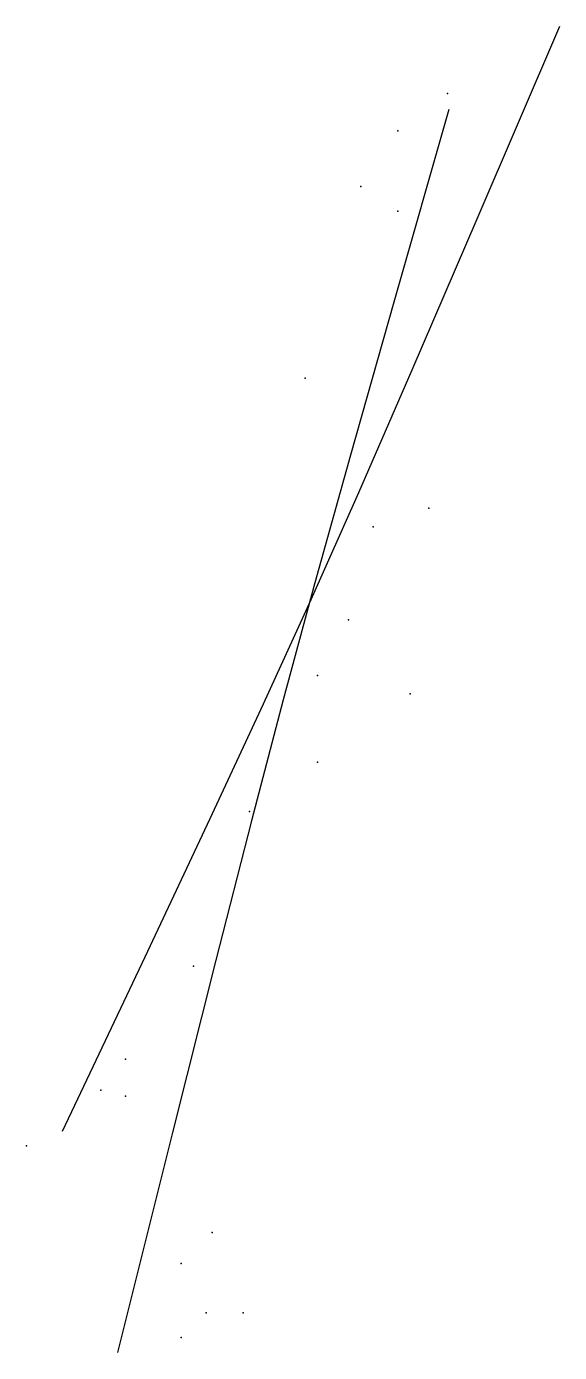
# Model space of a CAD drawing. Header units: metres. Extents: x -0.101 to 0.09, y -0.264 to 0.21.
import ezdxf

# ---------------------------------------------------------------- set-up
doc = ezdxf.new("R2010")
doc.units = ezdxf.units.M

msp = doc.modelspace()

# ---------------------------------------------------------------- linework, layer by layer
for points in [[(0.08956, 0.21045), (0.06003, 0.14164), (0.03675, 0.08764), (0.01763, 0.04382), (0.00061, 0.00556), (-0.01642, -0.03178), (-0.03553, -0.07282), (-0.05881, -0.12219), (-0.08835, -0.18453)], [(0.05003, 0.18083), (0.03034, 0.11192), (0.01482, 0.05724), (0.00207, 0.01159), (-0.00928, -0.03024), (-0.02063, -0.07346), (-0.03337, -0.12327), (-0.04889, -0.18489), (-0.06858, -0.26352)]]:
    msp.add_lwpolyline(points)
for p in [(0.04946, 0.18647), (0.03174, 0.17319), (0.01846, 0.15328), (0.03174, 0.14443), (-0.00147, 0.0847), (0.04282, 0.03824), (0.02289, 0.03161), (0.01403, -0.00158), (0.00296, -0.02149), (0.03617, -0.02813), (0.00296, -0.05246), (-0.0214, -0.07016), (-0.04133, -0.12547), (-0.06569, -0.15865), (-0.07455, -0.16971), (-0.06569, -0.17193), (-0.10112, -0.18963), (-0.03469, -0.2206), (-0.04576, -0.23166), (-0.0369, -0.24936), (-0.02362, -0.24936), (-0.04576, -0.25821)]:
    msp.add_point(p)

doc.saveas('drawing.dxf')
